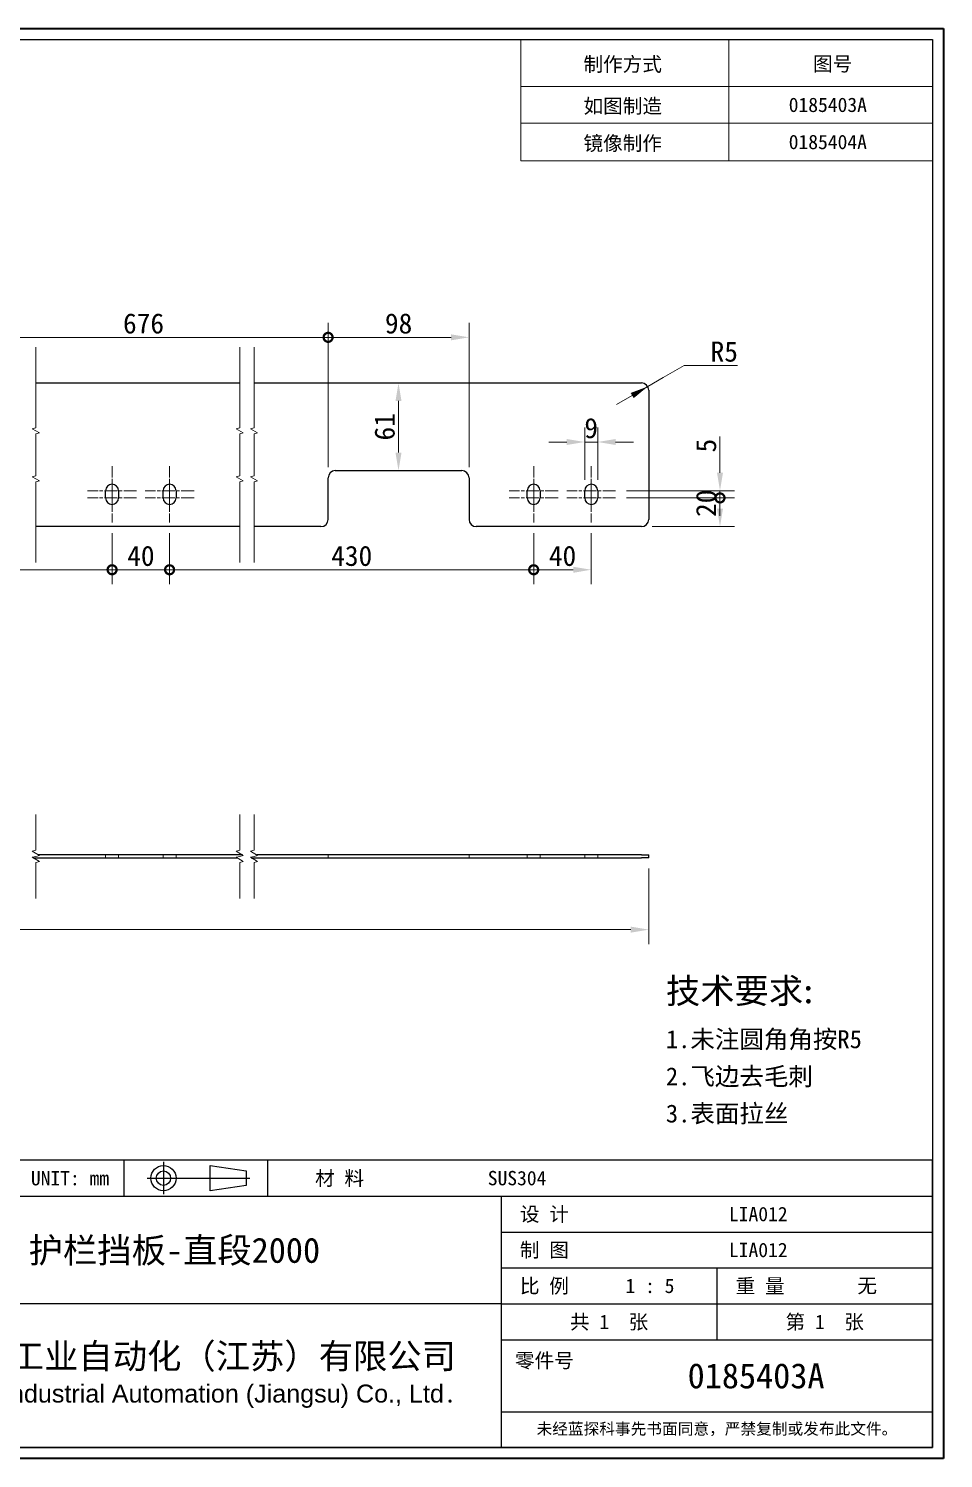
# Model space of a CAD drawing. Header units: millimetres. Extents: x 30 to 1458, y 27 to 1023.
# Drawn here: x 821 to 1458, y 27 to 1023 of the extents above; entities that cross this region are included whole.
import ezdxf
from ezdxf.enums import TextEntityAlignment as Align

# ---------------------------------------------------------------- set-up
doc = ezdxf.new("R2010")
doc.units = ezdxf.units.MM
doc.header["$LTSCALE"] = 5
doc.linetypes.add('CHAIN', pattern=[0.3543, 0.2362, -0.0295, 0.0591, -0.0295])
doc.linetypes.add('DASHED', pattern=[0.2067, 0.1654, -0.0413])
for name, color, linetype, lineweight in [('1', 7, 'Continuous', 18), ('可见 (ISO)', 7, 'Continuous', 25), ('图框 (ISO)', 7, 'Continuous', 35), ('标题 (ISO)', 7, 'Continuous', 25)]:
    doc.layers.add(name, color=color, linetype=linetype, lineweight=lineweight)
for name, color, linetype, lineweight, true_color in [('中心标记 (ISO)', 1, 'CHAIN', 18, 0xff0000), ('尺寸 (ISO)', 7, 'Continuous', 18, 0x008000), ('折线 (ISO)', 7, 'Continuous', 18, 0x008000), ('符号 (ISO)', 7, 'Continuous', 18, 0x008000), ('隐藏 (ISO)', 5, 'DASHED', 18, 0x0000ff)]:
    doc.layers.add(name, color=color, linetype=linetype, lineweight=lineweight, true_color=true_color)
doc.styles.add('文本样式164', font='SimSun.ttf')
doc.styles.add('文本样式165', font='SimSun.ttf')
doc.styles.add('文本样式74', font='SimSun.ttf')
doc.styles.add('最新国标', font='simfang.ttf')
doc.styles.add('注释文本 (ISO)', font='simfang.ttf')
doc.dimstyles.new('默认 (GB)', dxfattribs={"dimscale": 5, "dimtxt": 2.8, "dimasz": 2.5, "dimexe": 2, "dimexo": 1.5, "dimgap": 0.5, "dimtad": 1, "dimtoh": 1, "dimdsep": 46, "dimtxsty": '最新国标', "dimcen": 0.09, "dimdle": 10, "dimclrd": 256, "dimclre": 256, "dimclrt": 256, "dimaunit": 1, "dimadec": 3, "dimazin": 2, "dimtfac": 0.535714, "dimtdec": 3, "dimtmove": 0, "dimatfit": 3, "dimfxl": 0, "dimtolj": 1, "dimlwd": -1, "dimlwe": -1, "dimarcsym": 0})

# ---------------------------------------------------------------- blocks, each defined once
blk = doc.blocks.new('图框 最新国标')
at = {"layer": '图框 (ISO)'}
for p, q in [((6, 7), (6, 204.5)), ((6, 204.5), (291.5, 204.5)), ((291.5, 204.5), (291.5, 5.5)), ((6, 7), (6, 5.5)), ((6, 7), (6, 5.5)), ((291.5, 5.5), (6, 5.5))]:
    blk.add_line(p, q, dxfattribs=at)
at = {"layer": '图框 (ISO)', "color": 7, "linetype": 'Continuous', "lineweight": 25}
for p, q in [((18, 203), (290, 203)), ((18, 7), (18, 203)), ((18, 203), (290, 203)), ((53, 203), (53, 195)), ((290, 203), (290, 7)), ((290, 203), (290, 7)), ((53, 195), (18, 195)), ((290, 7), (6, 7)), ((290, 7), (18, 7))]:
    blk.add_line(p, q, dxfattribs=at)
at = {"layer": '图框 (ISO)', "style": '文本样式74'}
blk.add_attdef('零件代号_001', (42.7, 200.25), '', height=2.5, rotation=180, dxfattribs=at)
blk = doc.blocks.new('标题栏 最新国标')
at = {"layer": '标题 (ISO)'}
for p, q in [((381.98, -183.84), (196.98, -183.84)), ((196.98, -183.84), (196.98, -223.84)), ((254.48, -183.84), (254.48, -188.84)), ((269.48, -183.84), (269.48, -188.84)), ((281.48, -188.09), (281.48, -184.59)), ((281.48, -184.59), (286.48, -185.34)), ((289.48, -183.84), (289.48, -188.84)), ((381.98, -223.84), (381.98, -183.84)), ((383.48, -183.84), (383.48, -225.34)), ((286.48, -185.34), (286.48, -187.34)), ((196.98, -188.84), (381.98, -188.84)), ((232.98, -188.84), (232.98, -223.84)), ((286.48, -187.34), (281.48, -188.09)), ((321.98, -188.84), (321.98, -223.84)), ((321.98, -193.84), (381.98, -193.84)), ((321.98, -198.84), (381.98, -198.84)), ((351.98, -198.84), (351.98, -208.84)), ((321.98, -203.84), (232.98, -203.84)), ((321.98, -203.84), (381.98, -203.84)), ((321.98, -208.84), (381.98, -208.84)), ((321.98, -218.84), (381.98, -218.84)), ((196.98, -223.84), (381.98, -223.84)), ((383.48, -225.34), (196.98, -225.34))]:
    blk.add_line(p, q, dxfattribs=at)
at = {"layer": '标题 (ISO)', "linetype": 'CHAIN', "ltscale": 5.000333}
blk.add_line((274.98, -184.09), (274.98, -188.59), dxfattribs=at)
at = {"layer": '标题 (ISO)', "linetype": 'CHAIN', "ltscale": 15.834605}
blk.add_line((272.73, -186.34), (286.98, -186.34), dxfattribs=at)
at = {"layer": '标题 (ISO)'}
for radius in [1.75, 1]:
    blk.add_circle((274.98, -186.34), radius, dxfattribs=at)
at = {"layer": '1', "style": '文本样式164'}
for s, p in [('材 料', (299.48, -186.34)), ('UNIT: mm', (261.98, -186.34)), ('设 计', (327.98, -191.34)), ('制 图', (327.98, -196.34)), ('比 例', (327.98, -201.34)), ('重 量', (357.98, -201.34)), ('共 1  张', (336.98, -206.34)), ('第 1  张', (366.98, -206.34))]:
    blk.add_text(s, height=2, dxfattribs=at).set_placement(p, align=Align.MIDDLE_CENTER)
at = {"layer": '标题 (ISO)', "style": '注释文本 (ISO)'}
for s, insert, char_height, attachment_point, line_spacing_factor in [('\\fSimSun|b0|i0;{\\H1.3000;      未注公差角度及线性公差使用m\\P}\\fSimSun|b0|i0;{\\H1.3000;（GB/T1804-2000），未注形位公差使\\P}\\fSimSun|b0|i0;{\\H1.3000;用K级（GB/T 1184-1996）。\\P}\\fSimSun|b0|i0;{\\H1.3000;—————————————————\\P}\\fSimSun|b0|i0;{\\H1.3000;             6以下    ±0.05 mm\\P}\\fSimSun|b0|i0;{\\H1.3000;     6 ～   30以下    ±0.10 mm\\P}\\fSimSun|b0|i0;{\\H1.3000;    30 ～  120以下    ±0.15 mm\\P}\\fSimSun|b0|i0;{\\H1.3000;   120 ～  400以下    ±0.20 mm\\P}\\fSimSun|b0|i0;{\\H1.3000;   400 ～ 1000以下    ±0.30 mm\\P}\\fSimSun|b0|i0;{\\H1.3000;  1000 ～ 2000以下    ±0.50 mm\\P}\\fSimSun|b0|i0;{\\H1.3000;          2000以上    ±0.80 mm\\P}\\fSimSun|b0|i0;{\\H1.3000;\\P}\\fSimSun|b0|i0;{\\H1.3000;           300以下    ±30′\\P}\\fSimSun|b0|i0;{\\H1.3000;   300 ～ 1000以下    ±15′\\P}\\fSimSun|b0|i0;{\\H1.3000;          1000以上    ±5′}', (198.48, -206.63), 1.3, 4, 1.023913), ('{\\fMicrosoft YaHei|b0|i0|c134|p34;\\H1.75x;蓝探科工业自动化（江苏）有限公司\\P\\fArial|b0|i0|c0|p34;\\H0.71429x;Lantech Industrial Automation (Jiangsu) Co., Ltd\\fFangSong|b0|i0|c134|p49;.\\H1.15195x; }', (277.48, -213.84), 2, 5, 0.978695)]:
    blk.add_mtext(s, dxfattribs=dict(at, insert=insert, char_height=char_height, attachment_point=attachment_point, line_spacing_factor=line_spacing_factor))
at = {"layer": '标题 (ISO)', "attachment_point": 5, "style": '注释文本 (ISO)'}
for s, insert, char_height in [('\\fFangSong|b0|i0;零件号', (327.98, -211.84), 2), ('\\fSimSun|b0|i0;{\\H1.6000;未经蓝探科事先书面同意，严禁复制或发布此文件。}', (351.98, -221.34), 1.6)]:
    blk.add_mtext(s, dxfattribs=dict(at, insert=insert, char_height=char_height))
at = {"layer": '标题 (ISO)'}
for tag, p, height, style in [('材料_001', (320.09, -187.33), 2, '注释文本 (ISO)'), ('设计人_001', (353.65, -192.33), 2, '注释文本 (ISO)'), ('库存编号_001', (256.23, -198.12), 3.5, '文本样式165'), ('设计人_001', (353.65, -197.33), 2, '注释文本 (ISO)'), ('视图比例_001', (339.26, -202.33), 2, '注释文本 (ISO)'), ('质量\\P3;_001', (371.53, -202.3), 2, '注释文本 (ISO)'), ('零件代号_001', (347.9, -215.59), 3.5, '文本样式165')]:
    blk.add_attdef(tag, p, '', height=height, dxfattribs=dict(at, style=style))
blk = doc.blocks.new('_DotSmall')
at = {"color": 0, "linetype": 'ByBlock', "const_width": 0.5}
blk.add_lwpolyline([(-0.0625, 0, 1), (0.0625, 0, 1)], format="xyb", close=True, dxfattribs=at)
blk = doc.blocks.new('*D11')
at = {"layer": 'Defpoints', "color": 0, "transparency": 16777216}
for p in [(651.67, 678.9), (879.26, 678.9), (879.26, 645.9)]:
    blk.add_point(p, dxfattribs=at)
at = {"layer": '尺寸 (ISO)', "color": 116, "true_color": 0x00803f, "transparency": 16777216}
for p, q in [((651.67, 671.4), (651.67, 635.9)), ((879.26, 671.4), (879.26, 635.9)), ((651.67, 645.9), (879.26, 645.9))]:
    blk.add_line(p, q, dxfattribs=at)
at = {"layer": '尺寸 (ISO)', "color": 116, "true_color": 0x00803f, "transparency": 16777216, "xscale": 12.5, "yscale": 12.5, "zscale": 12.5, "rotation": 180}
blk.add_blockref('_DotSmall', (651.67, 645.9), dxfattribs=at)
at = {"layer": '尺寸 (ISO)', "color": 116, "true_color": 0x00803f, "transparency": 16777216, "xscale": 12.5, "yscale": 12.5, "zscale": 12.5}
blk.add_blockref('_DotSmall', (879.26, 645.9), dxfattribs=at)
at = {"layer": '尺寸 (ISO)', "transparency": 16777216, "insert": (765.52, 655.48), "char_height": 14, "attachment_point": 5, "style": '最新国标'}
blk.add_mtext('\\A1;470', dxfattribs=at)
blk = doc.blocks.new('*D12')
at = {"layer": 'Defpoints', "color": 0, "transparency": 16777216}
for p in [(879.26, 678.9), (919.26, 678.9), (919.26, 645.9)]:
    blk.add_point(p, dxfattribs=at)
at = {"layer": '尺寸 (ISO)', "color": 116, "true_color": 0x00803f, "transparency": 16777216}
for p, q in [((879.26, 671.4), (879.26, 635.9)), ((919.26, 671.4), (919.26, 635.9)), ((879.26, 645.9), (919.26, 645.9))]:
    blk.add_line(p, q, dxfattribs=at)
at = {"layer": '尺寸 (ISO)', "color": 116, "true_color": 0x00803f, "transparency": 16777216, "xscale": 12.5, "yscale": 12.5, "zscale": 12.5, "rotation": 180}
blk.add_blockref('_DotSmall', (879.26, 645.9), dxfattribs=at)
at = {"layer": '尺寸 (ISO)', "color": 116, "true_color": 0x00803f, "transparency": 16777216, "xscale": 12.5, "yscale": 12.5, "zscale": 12.5}
blk.add_blockref('_DotSmall', (919.26, 645.9), dxfattribs=at)
at = {"layer": '尺寸 (ISO)', "transparency": 16777216, "insert": (899.31, 655.48), "char_height": 14, "attachment_point": 5, "style": '最新国标'}
blk.add_mtext('\\A1;40', dxfattribs=at)
blk = doc.blocks.new('*D13')
at = {"layer": 'Defpoints', "color": 0, "transparency": 16777216}
for p in [(919.26, 678.9), (1172.53, 678.9), (1172.53, 645.9)]:
    blk.add_point(p, dxfattribs=at)
at = {"layer": '尺寸 (ISO)', "color": 116, "true_color": 0x00803f, "transparency": 16777216}
for p, q in [((919.26, 671.4), (919.26, 635.9)), ((1172.53, 671.4), (1172.53, 635.9)), ((919.26, 645.9), (1172.53, 645.9))]:
    blk.add_line(p, q, dxfattribs=at)
at = {"layer": '尺寸 (ISO)', "color": 116, "true_color": 0x00803f, "transparency": 16777216, "xscale": 12.5, "yscale": 12.5, "zscale": 12.5, "rotation": 180}
blk.add_blockref('_DotSmall', (919.26, 645.9), dxfattribs=at)
at = {"layer": '尺寸 (ISO)', "color": 116, "true_color": 0x00803f, "transparency": 16777216, "xscale": 12.5, "yscale": 12.5, "zscale": 12.5}
blk.add_blockref('_DotSmall', (1172.53, 645.9), dxfattribs=at)
at = {"layer": '尺寸 (ISO)', "transparency": 16777216, "insert": (1045.95, 655.48), "char_height": 14, "attachment_point": 5, "style": '最新国标'}
blk.add_mtext('\\A1;430', dxfattribs=at)
blk = doc.blocks.new('*D14')
at = {"layer": 'Defpoints', "color": 0, "transparency": 16777216}
for p in [(1172.53, 678.9), (1212.53, 678.9), (1212.53, 645.9)]:
    blk.add_point(p, dxfattribs=at)
at = {"layer": '尺寸 (ISO)', "color": 116, "true_color": 0x00803f, "transparency": 16777216}
for p, q in [((1172.53, 671.4), (1172.53, 635.9)), ((1212.53, 671.4), (1212.53, 635.9)), ((1172.53, 645.9), (1200.03, 645.9))]:
    blk.add_line(p, q, dxfattribs=at)
blk.add_solid([(1200.03, 647.98), (1200.03, 643.81), (1212.53, 645.9)], dxfattribs=at)
at = {"layer": '尺寸 (ISO)', "color": 116, "true_color": 0x00803f, "transparency": 16777216, "xscale": 12.5, "yscale": 12.5, "zscale": 12.5, "rotation": 180}
blk.add_blockref('_DotSmall', (1172.53, 645.9), dxfattribs=at)
at = {"layer": '尺寸 (ISO)', "transparency": 16777216, "insert": (1192.58, 655.48), "char_height": 14, "attachment_point": 5, "style": '最新国标'}
blk.add_mtext('\\A1;40', dxfattribs=at)
blk = doc.blocks.new('*D18')
at = {"layer": 'Defpoints', "color": 0, "transparency": 16777216}
for p in [(1078.49, 775.9), (1078.49, 714.9), (1078.49, 714.9)]:
    blk.add_point(p, dxfattribs=at)
at = {"layer": '尺寸 (ISO)', "color": 116, "true_color": 0x00803f, "transparency": 16777216}
blk.add_line((1078.49, 763.4), (1078.49, 727.4), dxfattribs=at)
for points in [[(1076.41, 763.4), (1080.57, 763.4), (1078.49, 775.9)], [(1076.41, 727.4), (1080.57, 727.4), (1078.49, 714.9)]]:
    blk.add_solid(points, dxfattribs=at)
at = {"layer": '尺寸 (ISO)', "transparency": 16777216, "insert": (1068.91, 745.4), "char_height": 14, "attachment_point": 5, "rotation": 90, "style": '最新国标'}
blk.add_mtext('\\A1;61', dxfattribs=at)
blk = doc.blocks.new('*D21')
at = {"layer": 'Defpoints', "color": 0, "transparency": 16777216}
for p in [(1029.53, 807.65), (772.67, 709.9), (1029.53, 709.9)]:
    blk.add_point(p, dxfattribs=at)
at = {"layer": '尺寸 (ISO)', "color": 116, "true_color": 0x00803f, "transparency": 16777216}
for p, q in [((772.67, 717.4), (772.67, 817.65)), ((1029.53, 717.4), (1029.53, 817.65)), ((772.67, 807.65), (1029.53, 807.65))]:
    blk.add_line(p, q, dxfattribs=at)
at = {"layer": '尺寸 (ISO)', "color": 116, "true_color": 0x00803f, "transparency": 16777216, "xscale": 12.5, "yscale": 12.5, "zscale": 12.5, "rotation": 180}
blk.add_blockref('_DotSmall', (772.67, 807.65), dxfattribs=at)
at = {"layer": '尺寸 (ISO)', "color": 116, "true_color": 0x00803f, "transparency": 16777216, "xscale": 12.5, "yscale": 12.5, "zscale": 12.5}
blk.add_blockref('_DotSmall', (1029.53, 807.65), dxfattribs=at)
at = {"layer": '尺寸 (ISO)', "transparency": 16777216, "insert": (901.15, 817.23), "char_height": 14, "attachment_point": 5, "style": '最新国标'}
blk.add_mtext('\\A1;676', dxfattribs=at)
blk = doc.blocks.new('*D22')
at = {"layer": 'Defpoints', "color": 0, "transparency": 16777216}
for p in [(1127.53, 807.65), (1029.53, 709.9), (1127.53, 709.9)]:
    blk.add_point(p, dxfattribs=at)
at = {"layer": '尺寸 (ISO)', "color": 116, "true_color": 0x00803f, "transparency": 16777216}
for p, q in [((1029.53, 717.4), (1029.53, 817.65)), ((1127.53, 717.4), (1127.53, 817.65)), ((1029.53, 807.65), (1115.03, 807.65))]:
    blk.add_line(p, q, dxfattribs=at)
blk.add_solid([(1115.03, 809.73), (1115.03, 805.56), (1127.53, 807.65)], dxfattribs=at)
at = {"layer": '尺寸 (ISO)', "color": 116, "true_color": 0x00803f, "transparency": 16777216, "xscale": 12.5, "yscale": 12.5, "zscale": 12.5, "rotation": 180}
blk.add_blockref('_DotSmall', (1029.53, 807.65), dxfattribs=at)
at = {"layer": '尺寸 (ISO)', "transparency": 16777216, "insert": (1078.58, 817.23), "char_height": 14, "attachment_point": 5, "style": '最新国标'}
blk.add_mtext('\\A1;98', dxfattribs=at)
blk = doc.blocks.new('*D23')
at = {"layer": 'Defpoints', "color": 0, "transparency": 16777216}
for p in [(1229.53, 695.9), (1302.11, 695.9), (1247.53, 675.9)]:
    blk.add_point(p, dxfattribs=at)
at = {"layer": '尺寸 (ISO)', "color": 116, "true_color": 0x00803f, "transparency": 16777216}
for p, q in [((1237.03, 695.9), (1312.11, 695.9)), ((1302.11, 688.4), (1302.11, 695.9)), ((1255.03, 675.9), (1312.11, 675.9))]:
    blk.add_line(p, q, dxfattribs=at)
blk.add_solid([(1300.03, 688.4), (1304.19, 688.4), (1302.11, 675.9)], dxfattribs=at)
at = {"layer": '尺寸 (ISO)', "color": 116, "true_color": 0x00803f, "transparency": 16777216, "xscale": 12.5, "yscale": 12.5, "zscale": 12.5, "rotation": 90}
blk.add_blockref('_DotSmall', (1302.11, 695.9), dxfattribs=at)
at = {"layer": '尺寸 (ISO)', "transparency": 16777216, "insert": (1292.53, 692.15), "char_height": 14, "attachment_point": 5, "rotation": 90, "style": '最新国标'}
blk.add_mtext('\\A1;20', dxfattribs=at)
blk = doc.blocks.new('*D24')
at = {"layer": 'Defpoints', "color": 0, "transparency": 16777216}
for p in [(1229.53, 700.9), (1302.11, 700.9), (1229.53, 695.9)]:
    blk.add_point(p, dxfattribs=at)
at = {"layer": '尺寸 (ISO)', "color": 116, "true_color": 0x00803f, "transparency": 16777216}
for p, q in [((1302.11, 713.4), (1302.11, 738.66)), ((1237.03, 700.9), (1312.11, 700.9)), ((1302.11, 695.9), (1302.11, 700.9)), ((1237.03, 695.9), (1312.11, 695.9)), ((1302.11, 695.9), (1302.11, 683.4))]:
    blk.add_line(p, q, dxfattribs=at)
blk.add_solid([(1300.03, 713.4), (1304.19, 713.4), (1302.11, 700.9)], dxfattribs=at)
at = {"layer": '尺寸 (ISO)', "color": 116, "true_color": 0x00803f, "transparency": 16777216, "xscale": 12.5, "yscale": 12.5, "zscale": 12.5, "rotation": 90}
blk.add_blockref('_DotSmall', (1302.11, 695.9), dxfattribs=at)
at = {"layer": '尺寸 (ISO)', "transparency": 16777216, "insert": (1292.53, 732.28), "char_height": 14, "attachment_point": 5, "rotation": 90, "style": '最新国标'}
blk.add_mtext('\\A1;5', dxfattribs=at)
blk = doc.blocks.new('*D26')
at = {"layer": 'Defpoints', "color": 0, "transparency": 16777216}
for p in [(272.39, 445.47), (1252.53, 445.47), (1252.53, 395.47)]:
    blk.add_point(p, dxfattribs=at)
at = {"layer": '尺寸 (ISO)', "color": 116, "true_color": 0x00803f, "transparency": 16777216}
for p, q in [((272.39, 437.97), (272.39, 385.47)), ((1252.53, 437.97), (1252.53, 385.47)), ((284.89, 395.47), (1240.03, 395.47))]:
    blk.add_line(p, q, dxfattribs=at)
for points in [[(284.89, 397.55), (284.89, 393.38), (272.39, 395.47)], [(1240.03, 397.55), (1240.03, 393.38), (1252.53, 395.47)]]:
    blk.add_solid(points, dxfattribs=at)
at = {"layer": '尺寸 (ISO)', "transparency": 16777216, "insert": (762.46, 405.05), "char_height": 14, "attachment_point": 5, "style": '最新国标'}
blk.add_mtext('\\A1;2000', dxfattribs=at)
blk = doc.blocks.new('*D27')
at = {"layer": 'Defpoints', "color": 0, "transparency": 16777216}
for p in [(1247.53, 770.9), (1251.86, 773.4)]:
    blk.add_point(p, dxfattribs=at)
at = {"layer": '尺寸 (ISO)', "color": 116, "true_color": 0x00803f, "transparency": 16777216}
for p, q in [((1277.11, 788.03), (1262.68, 779.67)), ((1314.37, 788.03), (1277.11, 788.03)), ((1251.86, 773.4), (1262.68, 779.67)), ((1241.04, 767.14), (1230.23, 760.87)), ((1247.53, 770.9), (1251.86, 773.4))]:
    blk.add_line(p, q, dxfattribs=at)
blk.add_solid([(1240, 768.94), (1242.09, 765.33), (1251.86, 773.4)], dxfattribs=at)
at = {"layer": '尺寸 (ISO)', "transparency": 16777216, "insert": (1305.09, 797.61), "char_height": 14, "attachment_point": 5, "style": '最新国标'}
blk.add_mtext('\\A1;R5', dxfattribs=at)
blk = doc.blocks.new('表格1')
at = {"layer": '符号 (ISO)'}
for p, q in [((232.72, 203), (290, 203)), ((232.72, 203), (232.72, 196.46)), ((261.65, 203), (261.65, 196.46)), ((290, 203), (290, 196.46)), ((232.72, 196.46), (290, 196.46)), ((232.72, 196.46), (232.72, 186.11)), ((261.65, 196.46), (261.65, 186.11)), ((290, 196.46), (290, 186.11)), ((232.72, 191.34), (290, 191.34)), ((232.72, 186.11), (290, 186.11))]:
    blk.add_line(p, q, dxfattribs=at)
at = {"layer": '符号 (ISO)', "char_height": 2, "attachment_point": 7, "style": '注释文本 (ISO)'}
for s, insert in [('制作方式', (241.43, 198.32)), ('图号', (273.37, 198.38)), ('如图制造', (241.44, 192.5)), ('0185403A', (269.98, 192.86)), ('镜像制作', (241.43, 187.31)), ('0185404A', (269.98, 187.69))]:
    blk.add_mtext(s, dxfattribs=dict(at, insert=insert))
blk = doc.blocks.new('*D29')
at = {"layer": 'Defpoints', "color": 0, "transparency": 16777216}
for p in [(1217.03, 734.81), (1208.03, 700.9), (1217.03, 700.9)]:
    blk.add_point(p, dxfattribs=at)
at = {"layer": '尺寸 (ISO)', "color": 116, "true_color": 0x00803f, "transparency": 16777216}
for p, q in [((1208.03, 708.4), (1208.03, 744.81)), ((1217.03, 708.4), (1217.03, 744.81)), ((1195.53, 734.81), (1183.03, 734.81)), ((1208.03, 734.81), (1217.03, 734.81)), ((1229.53, 734.81), (1242.03, 734.81))]:
    blk.add_line(p, q, dxfattribs=at)
for points in [[(1195.53, 736.89), (1195.53, 732.73), (1208.03, 734.81)], [(1229.53, 736.89), (1229.53, 732.73), (1217.03, 734.81)]]:
    blk.add_solid(points, dxfattribs=at)
at = {"layer": '尺寸 (ISO)', "transparency": 16777216, "insert": (1212.53, 744.39), "char_height": 14, "attachment_point": 5, "style": '最新国标'}
blk.add_mtext('\\A1;9', dxfattribs=at)

msp = doc.modelspace()

# ---------------------------------------------------------------- linework, layer by layer
at = {"layer": '中心标记 (ISO)', "ltscale": 6.556024}
for p, q in [((879.2636, 717.8964), (879.2636, 688.3964)), ((919.2636, 717.8964), (919.2636, 688.3964)), ((1172.5329, 717.8964), (1172.5329, 688.3964)), ((1212.5329, 717.8964), (1212.5329, 688.3964)), ((879.2636, 708.3964), (879.2636, 678.8964)), ((919.2636, 708.3964), (919.2636, 678.8964)), ((1172.5329, 708.3964), (1172.5329, 678.8964)), ((1212.5329, 708.3964), (1212.5329, 678.8964))]:
    msp.add_line(p, q, dxfattribs=at)
at = {"layer": '中心标记 (ISO)', "ltscale": 7.55611}
for p, q in [((896.2636, 700.8964), (862.2636, 700.8964)), ((936.2636, 700.8964), (902.2636, 700.8964)), ((1189.5329, 700.8964), (1155.5329, 700.8964)), ((1229.5329, 700.8964), (1195.5329, 700.8964)), ((896.2636, 695.8964), (862.2636, 695.8964)), ((936.2636, 695.8964), (902.2636, 695.8964)), ((1189.5329, 695.8964), (1155.5329, 695.8964)), ((1229.5329, 695.8964), (1195.5329, 695.8964))]:
    msp.add_line(p, q, dxfattribs=at)
at = {"layer": '可见 (ISO)'}
for p, q in [((826.2068, 775.8964), (968.0158, 775.8964)), ((978.0158, 775.8964), (1247.5329, 775.8964)), ((1252.5329, 770.8964), (1252.5329, 680.8964)), ((1029.5329, 680.8964), (1029.5329, 709.8964)), ((1034.5329, 714.8964), (1122.5329, 714.8964)), ((1127.5329, 709.8964), (1127.5329, 680.8964)), ((874.7636, 695.8964), (874.7636, 700.8964)), ((883.7636, 700.8964), (883.7636, 695.8964)), ((914.7636, 695.8964), (914.7636, 700.8964)), ((923.7636, 700.8964), (923.7636, 695.8964)), ((1168.0329, 695.8964), (1168.0329, 700.8964)), ((1177.0329, 700.8964), (1177.0329, 695.8964)), ((1208.0329, 695.8964), (1208.0329, 700.8964)), ((1217.0329, 700.8964), (1217.0329, 695.8964)), ((968.0158, 675.8964), (826.2068, 675.8964)), ((1024.5329, 675.8964), (978.0158, 675.8964)), ((1247.5329, 675.8964), (1132.5329, 675.8964)), ((824.2786, 445.4658), (966.0876, 445.4658)), ((969.944, 447.4658), (828.135, 447.4658)), ((976.0876, 445.4658), (1247.5329, 445.4658)), ((1247.5329, 447.4658), (979.944, 447.4658)), ((1247.5329, 447.4658), (1252.5329, 447.4658)), ((1252.5329, 445.4658), (1247.5329, 445.4658)), ((1252.5329, 445.4658), (1252.5329, 447.4658))]:
    msp.add_line(p, q, dxfattribs=at)
for centre, radius, start, end in [((1247.5329, 770.8964), 5, 0, 90), ((1034.5329, 709.8964), 5, 90, 180), ((1122.5329, 709.8964), 5, 0, 90), ((879.2636, 700.8964), 4.5, 0, 180), ((919.2636, 700.8964), 4.5, 0, 180), ((1172.5329, 700.8964), 4.5, 0, 180), ((1212.5329, 700.8964), 4.5, 0, 180), ((879.2636, 695.8964), 4.5, 180, 0), ((919.2636, 695.8964), 4.5, 180, 0), ((1172.5329, 695.8964), 4.5, 180, 0), ((1212.5329, 695.8964), 4.5, 180, 0), ((1024.5329, 680.8964), 5, 270, 0), ((1132.5329, 680.8964), 5, 180, 270), ((1247.5329, 680.8964), 5, 270, 0)]:
    msp.add_arc(centre, radius, start, end, dxfattribs=at)
at = {"layer": '折线 (ISO)', "flags": 128}
for points in [[(826.2068, 650.8964), (826.2068, 707.1165), (828.7068, 707.7864), (823.7068, 710.6731), (826.2068, 711.343), (826.2068, 740.4498), (828.7068, 741.1197), (823.7068, 744.0065), (826.2068, 744.6763), (826.2068, 800.8964)], [(968.0158, 650.8964), (968.0158, 707.1165), (970.5158, 707.7864), (965.5158, 710.6731), (968.0158, 711.343), (968.0158, 740.4498), (970.5158, 741.1197), (965.5158, 744.0065), (968.0158, 744.6763), (968.0158, 800.8964)], [(978.0158, 650.8964), (978.0158, 707.1165), (980.5158, 707.7864), (975.5158, 710.6731), (978.0158, 711.343), (978.0158, 740.4498), (980.5158, 741.1197), (975.5158, 744.0065), (978.0158, 744.6763), (978.0158, 800.8964)], [(826.2068, 417.2393), (826.2068, 442.2393), (828.7068, 442.9092), (823.7068, 445.796), (826.2068, 446.4658), (826.2068, 446.4658), (828.7068, 447.1357), (823.7068, 450.0225), (826.2068, 450.6923), (826.2068, 475.6923)], [(968.0158, 417.2393), (968.0158, 442.2393), (970.5158, 442.9092), (965.5158, 445.796), (968.0158, 446.4658), (968.0158, 446.4658), (970.5158, 447.1357), (965.5158, 450.0225), (968.0158, 450.6923), (968.0158, 475.6923)], [(978.0158, 417.2393), (978.0158, 442.2393), (980.5158, 442.9092), (975.5158, 445.796), (978.0158, 446.4658), (978.0158, 446.4658), (980.5158, 447.1357), (975.5158, 450.0225), (978.0158, 450.6923), (978.0158, 475.6923)]]:
    msp.add_lwpolyline(points, dxfattribs=at)
at = {"layer": '隐藏 (ISO)', "ltscale": 0.761779}
for p, q in [((874.7636, 445.4658), (874.7636, 447.4658)), ((883.7636, 445.4658), (883.7636, 447.4658)), ((914.7636, 445.4658), (914.7636, 447.4658)), ((923.7636, 445.4658), (923.7636, 447.4658)), ((1029.5329, 445.4658), (1029.5329, 447.4658)), ((1127.5329, 447.4658), (1127.5329, 445.4658)), ((1168.0329, 445.4658), (1168.0329, 447.4658)), ((1177.0329, 445.4658), (1177.0329, 447.4658)), ((1208.0329, 445.4658), (1208.0329, 447.4658)), ((1217.0329, 445.4658), (1217.0329, 447.4658))]:
    msp.add_line(p, q, dxfattribs=at)

# ---------------------------------------------------------------- block references
at = {"xscale": 5, "yscale": 5, "zscale": 5}
msp.add_blockref('图框 最新国标', (0, 0), dxfattribs=at).add_auto_attribs({'零件代号_001': '0185403A'})
msp.add_blockref('表格1', (0, 0), dxfattribs=at)
ref = msp.add_blockref('标题栏 最新国标', (-459.9127, 1154.2214), dxfattribs=dict(xscale=5, yscale=5, zscale=5))
ref.add_attrib('零件代号_001', '0185403A', (1279.602, 76.25), dxfattribs={"layer": '标题 (ISO)', "height": 17.5, "style": '文本样式165'})
ref.add_attrib('库存编号_001', '护栏挡板-直段2000', (821.2291, 163.6034), dxfattribs={"layer": '标题 (ISO)', "height": 17.5, "style": '文本样式165'})
ref.add_attrib('质量\\P3;_001', '无', (1397.7143, 142.7), dxfattribs={"layer": '标题 (ISO)', "height": 10, "style": '注释文本 (ISO)'})
ref.add_attrib('视图比例_001', '1 : 5', (1236.4, 142.5857), dxfattribs={"layer": '标题 (ISO)', "height": 10, "style": '注释文本 (ISO)'})
ref.add_attrib('设计人_001', 'LIA012', (1308.3429, 192.5571), dxfattribs={"layer": '标题 (ISO)', "height": 10, "style": '注释文本 (ISO)'})
ref.add_attrib('设计人_001', 'LIA012', (1308.3429, 167.5571), dxfattribs={"layer": '标题 (ISO)', "height": 10, "style": '注释文本 (ISO)'})
ref.add_attrib('材料_001', 'SUS304', (1140.5571, 217.5571), dxfattribs={"layer": '标题 (ISO)', "height": 10, "style": '注释文本 (ISO)'})

# ---------------------------------------------------------------- texts
at = {"layer": '符号 (ISO)', "insert": (1264.4929, 310.7826), "char_height": 10, "width": 149.707603, "attachment_point": 4, "line_spacing_factor": 1.240703, "style": '注释文本 (ISO)'}
msp.add_mtext('{\\H1.75x;技术要求\\fCalibri|b0|i0|c0|p34;:\\fFangSong|b0|i0|c134|p49;\\P\\H0.71429x;1.未注圆角角按R5\\P2.飞边去毛刺\\P3.表面拉丝}', dxfattribs=at)

# ---------------------------------------------------------------- dimensions: what is measured, and where the dimension line sits
at = {"layer": '尺寸 (ISO)', "color": 116, "true_color": 0x00803f}
for base, p1, p2, text, override, picture, middle in [((1029.5329, 807.6469), (772.6719, 709.8964), (1029.5329, 709.8964), '676', {"dimgap": 0.5, "dimtoh": 0, "dimdec": 2, "dimlfac": 2.631773, "dimblk1": 'DotSmall', "dimblk2": 'DotSmall', "dimsah": 1, "dimdle": 0, "dimtol": 0, "dimlim": 0, "dimtp": 0, "dimtm": 0, "dimtdec": 3, "dimtofl": 0, "dimatfit": 1}, '*D21', (901.1524, 807.6469)), ((879.2636, 645.8964), (651.6719, 678.8964), (879.2636, 678.8964), '470', {"dimgap": 0.5, "dimtoh": 0, "dimdec": 2, "dimlfac": 2.065102, "dimblk1": 'DotSmall', "dimblk2": 'DotSmall', "dimsah": 1, "dimdle": 0, "dimtol": 0, "dimlim": 0, "dimtp": 0, "dimtm": 0, "dimtdec": 3, "dimtofl": 0, "dimatfit": 1}, '*D11', (765.5177, 645.8964)), ((1172.5329, 645.8964), (919.2636, 678.8964), (1172.5329, 678.8964), '430', {"dimgap": 0.5, "dimtoh": 0, "dimdec": 2, "dimlfac": 1.697797, "dimblk1": 'DotSmall', "dimblk2": 'DotSmall', "dimsah": 1, "dimdle": 0, "dimtol": 0, "dimlim": 0, "dimtp": 0, "dimtm": 0, "dimtdec": 3, "dimtofl": 0, "dimatfit": 1}, '*D13', (1045.9483, 645.8964))]:
    dim = msp.add_linear_dim(base=base, p1=p1, p2=p2, angle=180, text=text, dimstyle='默认 (GB)', override=override, dxfattribs=at)
    dim.commit()
    dim.dimension.update_dxf_attribs({"geometry": picture, "text_midpoint": middle, "dimtype": 160})
for base, p1, p2, angle, override, picture, middle in [((1127.5329, 807.6469), (1029.5329, 709.8964), (1127.5329, 709.8964), 180, {"dimgap": 0.5, "dimtoh": 0, "dimdec": 2, "dimblk1": 'DotSmall', "dimsah": 1, "dimdle": 0, "dimtol": 0, "dimlim": 0, "dimtp": 0, "dimtm": 0, "dimtdec": 3, "dimtofl": 0, "dimatfit": 1}, '*D22', (1078.5829, 807.6469)), ((1078.489, 714.8964), (1078.489, 775.8964), (1078.489, 714.8964), 270, {"dimgap": 0.5, "dimtoh": 0, "dimdec": 2, "dimse1": 1, "dimse2": 1, "dimtol": 0, "dimlim": 0, "dimtp": 0, "dimtm": 0, "dimtdec": 3, "dimtofl": 0, "dimatfit": 1}, '*D18', (1078.489, 745.3964)), ((1217.0329, 734.8085), (1208.0329, 700.8964), (1217.0329, 700.8964), 180, {"dimgap": 0.5, "dimtoh": 0, "dimdec": 2, "dimtol": 0, "dimlim": 0, "dimtp": 0, "dimtm": 0, "dimtdec": 3, "dimtofl": 1, "dimatfit": 1}, '*D29', (1212.5329, 734.8085)), ((1302.1109, 700.8964), (1229.5329, 695.8964), (1229.5329, 700.8964), 90, {"dimgap": 0.5, "dimtoh": 0, "dimdec": 2, "dimblk1": 'DotSmall', "dimsah": 1, "dimdle": 0, "dimtol": 0, "dimlim": 0, "dimtp": 0, "dimtm": 0, "dimtdec": 3, "dimtofl": 1, "dimatfit": 1}, '*D24', (1302.1109, 732.2764)), ((1302.1109, 695.8964), (1247.5329, 675.8964), (1229.5329, 695.8964), 90, {"dimgap": 0.5, "dimtoh": 0, "dimdec": 2, "dimblk2": 'DotSmall', "dimsah": 1, "dimdle": 0, "dimtol": 0, "dimlim": 0, "dimtp": 0, "dimtm": 0, "dimtdec": 3, "dimtofl": 1, "dimatfit": 1}, '*D23', (1302.1109, 692.1464)), ((919.2636, 645.8964), (879.2636, 678.8964), (919.2636, 678.8964), 180, {"dimgap": 0.5, "dimtoh": 0, "dimdec": 2, "dimblk1": 'DotSmall', "dimblk2": 'DotSmall', "dimsah": 1, "dimdle": 0, "dimtol": 0, "dimlim": 0, "dimtp": 0, "dimtm": 0, "dimtdec": 3, "dimtofl": 0, "dimatfit": 1}, '*D12', (899.3136, 645.8964)), ((1212.5329, 645.8964), (1172.5329, 678.8964), (1212.5329, 678.8964), 180, {"dimgap": 0.5, "dimtoh": 0, "dimdec": 2, "dimblk1": 'DotSmall', "dimsah": 1, "dimdle": 0, "dimtol": 0, "dimlim": 0, "dimtp": 0, "dimtm": 0, "dimtdec": 3, "dimtofl": 0, "dimatfit": 1}, '*D14', (1192.5829, 645.8964))]:
    dim = msp.add_linear_dim(base=base, p1=p1, p2=p2, angle=angle, dimstyle='默认 (GB)', override=override, dxfattribs=at)
    dim.commit()
    dim.dimension.update_dxf_attribs({"geometry": picture, "text_midpoint": middle, "dimtype": 160})
dim = msp.add_radius_dim(center=(1247.5329, 770.8964), mpoint=(1251.8595, 773.4025), dimstyle='默认 (GB)', override={"dimgap": 0.5, "dimtih": 1, "dimdec": 2, "dimlfac": 1, "dimcen": 0, "dimtol": 0, "dimlim": 0, "dimtp": 0, "dimtm": 0, "dimtdec": 3}, dxfattribs=at)
dim.commit()
dim.dimension.update_dxf_attribs({"geometry": '*D27', "text_midpoint": (1305.0902, 788.0286), "dimtype": 164})
dim = msp.add_linear_dim(base=(1252.5329, 395.4658), p1=(272.3904, 445.4658), p2=(1252.5329, 445.4658), text='2000', dimstyle='默认 (GB)', override={"dimgap": 0.5, "dimtoh": 0, "dimdec": 2, "dimlfac": 2.040519, "dimtol": 0, "dimlim": 0, "dimtp": 0, "dimtm": 0, "dimtdec": 3, "dimtofl": 0, "dimatfit": 1}, dxfattribs=at)
dim.commit()
dim.dimension.update_dxf_attribs({"geometry": '*D26', "text_midpoint": (762.4616, 395.4658), "dimtype": 160})

doc.saveas('drawing.dxf')
